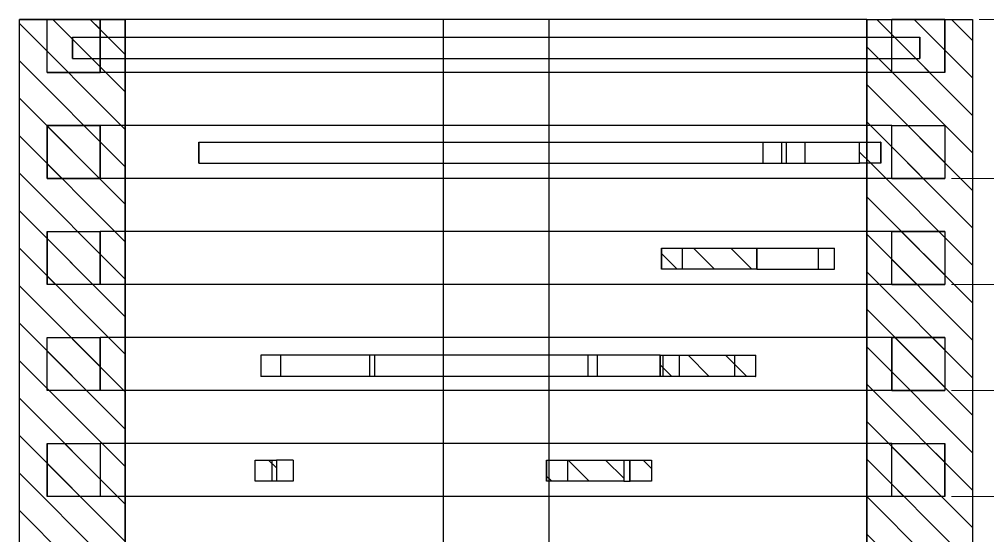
# Model space of a CAD drawing. Header units: inches. Extents: x -66 to 87, y -33 to 11.
# Drawn here: x 40.84 to 49.99, y 6.3 to 11.17 of the extents above; entities that cross this region are included whole.
import ezdxf

# ---------------------------------------------------------------- set-up
doc = ezdxf.new("R2010")
doc.units = ezdxf.units.IN
doc.header["$MEASUREMENT"] = 0
doc.linetypes.add('DASHED', pattern=[0.75, 0.5, -0.25])
doc.layers.add('Base', color=134, linetype='Continuous')
doc.styles.add('TEXT 0.125 IN.', font='romans.shx', dxfattribs={"height": 0.125})
doc.dimstyles.new('DOT-BR-IN', dxfattribs={"dimtxt": 0.125, "dimasz": 0.1, "dimexe": 0.09, "dimexo": 0.0625, "dimgap": 0.05, "dimtad": 1, "dimtoh": 1, "dimdec": 3, "dimzin": 3, "dimdsep": 46, "dimlunit": 4, "dimtxsty": 'TEXT 0.125 IN.', "dimcen": 0.09, "dimclrd": 256, "dimclre": 256, "dimclrt": 2, "dimazin": 0, "dimtfac": 0.7, "dimtdec": 3, "dimtmove": 2, "dimatfit": 3, "dimfxl": 1, "dimtolj": 1, "dimtzin": 0, "dimlwd": 15, "dimlwe": 15, "dimarcsym": 0})

# ---------------------------------------------------------------- blocks, each defined once
blk = doc.blocks.new('*D18')
at = {"layer": 'Base', "lineweight": 15, "transparency": 16777216}
for p, q in [((49.9067, 11.1657), (54.4486, 11.1657)), ((54.3586, 0.0157), (54.3586, 11.0657)), ((49.9068, -0.0843), (54.4486, -0.0843))]:
    blk.add_line(p, q, dxfattribs=at)
at = {"layer": 'Base', "transparency": 16777216}
for points in [[(54.3419, 11.0657), (54.3752, 11.0657), (54.3586, 11.1657)], [(54.3419, 0.0157), (54.3752, 0.0157), (54.3586, -0.0843)]]:
    blk.add_solid(points, dxfattribs=at)
at = {"layer": 'Defpoints', "color": 0, "transparency": 16777216}
for p in [(49.8442, 11.1657), (54.3586, 11.1657), (49.8443, -0.0843)]:
    blk.add_point(p, dxfattribs=at)
at = {"layer": 'Base', "color": 2, "transparency": 16777216, "insert": (54.7121, 5.5407), "char_height": 0.125, "attachment_point": 5, "style": 'TEXT 0.125 IN.'}
blk.add_mtext('\\A1;11{\\H0.7x;\\S1/4;}"', dxfattribs=at)
blk = doc.blocks.new('*D21')
at = {"layer": 'Base', "lineweight": 15, "transparency": 16777216}
for p, q in [((49.6436, 6.6657), (52.196, 6.6657)), ((52.106, 0.0189), (52.106, 6.5657)), ((49.9067, -0.0811), (52.196, -0.0811))]:
    blk.add_line(p, q, dxfattribs=at)
at = {"layer": 'Base', "transparency": 16777216}
for points in [[(52.0893, 6.5657), (52.1227, 6.5657), (52.106, 6.6657)], [(52.0893, 0.0189), (52.1227, 0.0189), (52.106, -0.0811)]]:
    blk.add_solid(points, dxfattribs=at)
at = {"layer": 'Defpoints', "color": 0, "transparency": 16777216}
for p in [(49.5811, 6.6657), (52.106, 6.6657), (49.8442, -0.0811)]:
    blk.add_point(p, dxfattribs=at)
at = {"layer": 'Base', "color": 2, "transparency": 16777216, "insert": (52.3578, 3.2923), "char_height": 0.125, "attachment_point": 5, "style": 'TEXT 0.125 IN.'}
blk.add_mtext('\\A1;6{\\H0.7x;\\S3/4;}"', dxfattribs=at)
blk = doc.blocks.new('*D22')
at = {"layer": 'Base', "lineweight": 15, "transparency": 16777216}
for p, q in [((49.6436, 7.6657), (52.715, 7.6657)), ((52.625, 0.0157), (52.625, 7.5657)), ((49.9068, -0.0843), (52.715, -0.0843))]:
    blk.add_line(p, q, dxfattribs=at)
at = {"layer": 'Base', "transparency": 16777216}
for points in [[(52.6083, 7.5657), (52.6417, 7.5657), (52.625, 7.6657)], [(52.6083, 0.0157), (52.6417, 0.0157), (52.625, -0.0843)]]:
    blk.add_solid(points, dxfattribs=at)
at = {"layer": 'Defpoints', "color": 0, "transparency": 16777216}
for p in [(49.5811, 7.6657), (52.625, 7.6657), (49.8443, -0.0843)]:
    blk.add_point(p, dxfattribs=at)
at = {"layer": 'Base', "color": 2, "transparency": 16777216, "insert": (52.8775, 3.7907), "char_height": 0.125, "attachment_point": 5, "style": 'TEXT 0.125 IN.'}
blk.add_mtext('\\A1;7{\\H0.7x;\\S3/4;}"', dxfattribs=at)
blk = doc.blocks.new('*D23')
at = {"layer": 'Base', "lineweight": 15, "transparency": 16777216}
for p, q in [((49.6436, 8.6657), (53.2616, 8.6657)), ((53.1716, 0.0189), (53.1716, 8.5657)), ((49.9067, -0.0811), (53.2616, -0.0811))]:
    blk.add_line(p, q, dxfattribs=at)
at = {"layer": 'Base', "transparency": 16777216}
for points in [[(53.1549, 8.5657), (53.1883, 8.5657), (53.1716, 8.6657)], [(53.1549, 0.0189), (53.1883, 0.0189), (53.1716, -0.0811)]]:
    blk.add_solid(points, dxfattribs=at)
at = {"layer": 'Defpoints', "color": 0, "transparency": 16777216}
for p in [(49.5811, 8.6657), (53.1716, 8.6657), (49.8442, -0.0811)]:
    blk.add_point(p, dxfattribs=at)
at = {"layer": 'Base', "color": 2, "transparency": 16777216, "insert": (53.4182, 4.2923), "char_height": 0.125, "attachment_point": 5, "style": 'TEXT 0.125 IN.'}
blk.add_mtext('\\A1;8{\\H0.7x;\\S3/4;}"', dxfattribs=at)
blk = doc.blocks.new('*D24')
at = {"layer": 'Base', "lineweight": 15, "transparency": 16777216}
for p, q in [((49.6436, 9.6657), (53.8222, 9.6657)), ((53.7322, 0.0189), (53.7322, 9.5657)), ((49.9067, -0.0811), (53.8222, -0.0811))]:
    blk.add_line(p, q, dxfattribs=at)
at = {"layer": 'Base', "transparency": 16777216}
for points in [[(53.7155, 9.5657), (53.7488, 9.5657), (53.7322, 9.6657)], [(53.7155, 0.0189), (53.7488, 0.0189), (53.7322, -0.0811)]]:
    blk.add_solid(points, dxfattribs=at)
at = {"layer": 'Defpoints', "color": 0, "transparency": 16777216}
for p in [(49.5811, 9.6657), (53.7322, 9.6657), (49.8442, -0.0811)]:
    blk.add_point(p, dxfattribs=at)
at = {"layer": 'Base', "color": 2, "transparency": 16777216, "insert": (53.9746, 4.7923), "char_height": 0.125, "attachment_point": 5, "style": 'TEXT 0.125 IN.'}
blk.add_mtext('\\A1;9{\\H0.7x;\\S3/4;}"', dxfattribs=at)

msp = doc.modelspace()

# ---------------------------------------------------------------- hatches: boundary and pattern name
at = {"linetype": 'Continuous', "extrusion": (0, 0, -1)}
h = msp.add_hatch(dxfattribs=at)
h.set_pattern_fill('ANSI31', color=8, scale=2, style=0)
h.paths.add_polyline_path([(-41.8442, 11.1657), (-41.8442, -0.0843), (-40.8443, -0.0843), (-40.8443, 11.1657)])
h = msp.add_hatch(dxfattribs=at)
h.set_pattern_fill('ANSI31', color=8, scale=2, style=0)
h.paths.add_polyline_path([(-49.5811, 11.1657), (-49.5811, 10.6657), (-49.0811, 10.6657), (-49.0811, 11.1657)])
h.paths.add_polyline_path([(-41.1074, 10.6657), (-41.1074, 11.1657), (-41.6074, 11.1657), (-41.6074, 10.6657)])
h = msp.add_hatch(dxfattribs=at)
h.set_pattern_fill('ANSI31', color=8, scale=2, style=0)
h.paths.add_polyline_path([(-48.8443, -0.0843), (-48.8443, 11.1657), (-49.8442, 11.1657), (-49.8442, -0.0843)])
h = msp.add_hatch(dxfattribs=at)
h.set_pattern_fill('ANSI31', color=8, scale=2, style=0)
h.paths.add_polyline_path([(-49.5811, 10.1657), (-49.5811, 9.6657), (-49.0811, 9.6657), (-49.0811, 10.1657)])
h.paths.add_polyline_path([(-41.1074, 9.6657), (-41.1074, 10.1657), (-41.6074, 10.1657), (-41.6074, 9.6657)])
h = msp.add_hatch(dxfattribs=at)
h.set_pattern_fill('ANSI31', color=8, scale=2, style=0)
h.paths.add_polyline_path([(-48.7753, 9.8078), (-48.7753, 10.0078), (-48.9753, 10.0078), (-48.9753, 9.8078)])
h = msp.add_hatch(dxfattribs=at)
h.set_pattern_fill('ANSI31', color=8, scale=2, style=0)
h.paths.add_polyline_path([(-49.5811, 9.1657), (-49.5811, 8.6657), (-49.0811, 8.6657), (-49.0811, 9.1657)])
h.paths.add_polyline_path([(-41.1074, 8.6657), (-41.1074, 9.1657), (-41.6074, 9.1657), (-41.6074, 8.6657)])
h = msp.add_hatch(dxfattribs=at)
h.set_pattern_fill('ANSI31', color=8, scale=2, style=0)
h.paths.add_polyline_path([(-47.8056, 9.0078), (-47.8056, 8.8078), (-46.9056, 8.8078), (-46.9056, 9.0078)])
h = msp.add_hatch(dxfattribs=at)
h.set_pattern_fill('ANSI31', color=8, scale=2, style=0)
h.paths.add_polyline_path([(-49.5811, 8.1657), (-49.5811, 7.6657), (-49.0811, 7.6657), (-49.0811, 8.1657)])
h.paths.add_polyline_path([(-41.1074, 7.6657), (-41.1074, 8.1657), (-41.6074, 8.1657), (-41.6074, 7.6657)])
h = msp.add_hatch(dxfattribs=at)
h.set_pattern_fill('ANSI31', color=8, scale=2, style=0)
h.paths.add_polyline_path([(-46.895, 7.7972), (-46.895, 7.9972), (-47.795, 7.9972), (-47.795, 7.7972)])
h = msp.add_hatch(dxfattribs=at)
h.set_pattern_fill('ANSI31', color=8, scale=2, style=0)
h.paths.add_polyline_path([(-49.5811, 7.1657), (-49.5811, 6.6657), (-49.0811, 6.6657), (-49.0811, 7.1657)])
h.paths.add_polyline_path([(-41.1074, 6.6657), (-41.1074, 7.1657), (-41.6074, 7.1657), (-41.6074, 6.6657)])
h = msp.add_hatch(dxfattribs=at)
h.set_pattern_fill('ANSI31', color=8, scale=2, style=0)
h.paths.add_polyline_path([(-43.2703, 7.0078), (-43.2703, 6.8078), (-43.0703, 6.8078), (-43.0703, 7.0078)])
h.paths.add_polyline_path([(-46.8111, 7.0078), (-46.8111, 6.8078), (-46.6111, 6.8078), (-46.6111, 7.0078)])
h.paths.add_polyline_path([(-46.5501, 7.0078), (-46.5501, 6.8078), (-45.8216, 6.8078), (-45.8216, 7.0078)])

# ---------------------------------------------------------------- linework, layer by layer
at = {"linetype": 'Continuous', "extrusion": (0, 1, 0)}
for p, q in [((40.8443, -0.0843), (40.8443, 11.1657)), ((40.8443, 11.1657), (41.8442, 11.1657)), ((40.8443, 11.1657), (40.8443, 11.1657)), ((40.8443, -0.0833), (40.8443, 11.1657)), ((41.1074, 10.6657), (41.1074, 11.1657)), ((41.1074, 11.1657), (41.6074, 11.1657)), ((41.6074, 11.1657), (41.6074, 10.6657)), ((41.8442, 11.1657), (41.8442, -0.0843)), ((41.8443, 11.1657), (41.8442, 11.1657)), ((41.8443, 5.0157), (41.8443, 11.1657)), ((44.9456, 11.1657), (41.8443, 11.1657)), ((44.8473, 10.6657), (44.8473, 11.1657)), ((45.3469, 11.1657), (44.9456, 11.1657)), ((45.7486, 11.1657), (45.3469, 11.1657)), ((48.8443, 11.1657), (45.7486, 11.1657)), ((45.8473, 10.6657), (45.8473, 11.1657)), ((48.8443, -0.0843), (48.8443, 11.1657)), ((48.8443, 11.1657), (49.8442, 11.1657)), ((49.0811, 10.6657), (49.0811, 11.1657)), ((49.0811, 11.1657), (49.5811, 11.1657)), ((49.5811, 11.1657), (49.5811, 10.6657)), ((49.8442, 11.1657), (49.8442, -0.0843)), ((41.3449, 10.7972), (41.3449, 10.9972)), ((41.3449, 10.9972), (41.8443, 10.9972)), ((41.3451, 10.9972), (41.3451, 10.7972)), ((41.8443, 10.9972), (48.8443, 10.9972)), ((48.8443, 10.9972), (49.3449, 10.9972)), ((49.3449, 10.7972), (49.3449, 10.9972)), ((49.3449, 10.9972), (49.3451, 10.9972)), ((49.3451, 10.9972), (49.3451, 10.7972)), ((41.3449, 10.7972), (41.8443, 10.7972)), ((41.8443, 10.7972), (48.8443, 10.7972)), ((48.8443, 10.7972), (49.3449, 10.7972)), ((49.3451, 10.7972), (49.3449, 10.7972)), ((41.6074, 10.6657), (41.1074, 10.6657)), ((41.8443, 10.6657), (41.6074, 10.6657)), ((44.9456, 10.6657), (41.8443, 10.6657)), ((44.8473, 10.1657), (44.8473, 10.6657)), ((45.7486, 10.6657), (44.9456, 10.6657)), ((48.8443, 10.6657), (45.7486, 10.6657)), ((45.8473, 10.1657), (45.8473, 10.6657)), ((49.0811, 10.6657), (48.8443, 10.6657)), ((49.5811, 10.6657), (49.0811, 10.6657)), ((41.1074, 9.6657), (41.1074, 10.1657)), ((41.1074, 10.1657), (41.6074, 10.1657)), ((41.6074, 10.1657), (41.6074, 9.6657)), ((41.8443, 10.1657), (41.6074, 10.1657)), ((44.9456, 10.1657), (41.8443, 10.1657)), ((44.8473, 9.6657), (44.8473, 10.1657)), ((45.7486, 10.1657), (44.9456, 10.1657)), ((48.8443, 10.1657), (45.7486, 10.1657)), ((45.8473, 9.6657), (45.8473, 10.1657)), ((49.0811, 10.1657), (48.8443, 10.1657)), ((49.0811, 9.6657), (49.0811, 10.1657)), ((49.0811, 10.1657), (49.5811, 10.1657)), ((49.5811, 10.1657), (49.5811, 9.6657)), ((42.5372, 10.0078), (42.8079, 10.0078)), ((42.5372, 9.8078), (42.5372, 10.0078)), ((42.5374, 10.0078), (42.5374, 9.8078)), ((42.8079, 10.0078), (47.8665, 10.0078)), ((47.8665, 10.0078), (48.7753, 10.0078)), ((47.8665, 9.8078), (47.8665, 10.0078)), ((48.0417, 9.8078), (48.0417, 10.0078)), ((48.0843, 10.0078), (48.0843, 9.8078)), ((48.2596, 10.0078), (48.2596, 9.8078)), ((48.7753, 9.8078), (48.7753, 10.0078)), ((48.7753, 10.0078), (48.9753, 10.0078)), ((48.7758, 9.8078), (48.7758, 10.0078)), ((48.9753, 10.0078), (48.9753, 9.8078)), ((48.976, 10.0078), (48.9753, 10.0078)), ((48.976, 10.0078), (48.976, 9.8078)), ((42.5372, 9.8078), (42.8079, 9.8078)), ((42.8079, 9.8078), (47.8665, 9.8078)), ((47.8665, 9.8078), (48.7753, 9.8078)), ((48.9753, 9.8078), (48.7753, 9.8078)), ((48.976, 9.8078), (48.9753, 9.8078)), ((41.6074, 9.6657), (41.1074, 9.6657)), ((41.8443, 9.6657), (41.6074, 9.6657)), ((44.9456, 9.6657), (41.8443, 9.6657)), ((44.8473, 9.1657), (44.8473, 9.6657)), ((45.7486, 9.6657), (44.9456, 9.6657)), ((48.8443, 9.6657), (45.7486, 9.6657)), ((45.8473, 9.1657), (45.8473, 9.6657)), ((49.0811, 9.6657), (48.8443, 9.6657)), ((49.5811, 9.6657), (49.0811, 9.6657)), ((41.1074, 8.6657), (41.1074, 9.1657)), ((41.1074, 9.1657), (41.6074, 9.1657)), ((41.6074, 9.1657), (41.6074, 8.6657)), ((41.8443, 9.1657), (41.6074, 9.1657)), ((44.9456, 9.1657), (41.8443, 9.1657)), ((44.8473, 8.6657), (44.8473, 9.1657)), ((45.7486, 9.1657), (44.9456, 9.1657)), ((48.8443, 9.1657), (45.7486, 9.1657)), ((45.8473, 8.6657), (45.8473, 9.1657)), ((49.0811, 9.1657), (48.8443, 9.1657)), ((49.0811, 8.6657), (49.0811, 9.1657)), ((49.0811, 9.1657), (49.5811, 9.1657)), ((49.5811, 9.1657), (49.5811, 8.6657)), ((46.9056, 8.8078), (46.9056, 9.0078)), ((46.9056, 9.0078), (47.8056, 9.0078)), ((46.9062, 9.0078), (46.9062, 8.8078)), ((47.1056, 8.8078), (47.1056, 9.0078)), ((47.1061, 8.8078), (47.1061, 9.0078)), ((47.8056, 9.0078), (47.8056, 8.8078)), ((47.8056, 9.0078), (47.8056, 9.0078)), ((47.8056, 8.8078), (47.8056, 9.0078)), ((47.8056, 9.0078), (48.35, 9.0078)), ((48.35, 9.0078), (48.5387, 9.0078)), ((48.3865, 9.0078), (48.3865, 8.8078)), ((48.5387, 8.8078), (48.5387, 9.0078)), ((47.8056, 8.8078), (46.9056, 8.8078)), ((47.8056, 8.8078), (47.8056, 8.8078)), ((47.8056, 8.8078), (48.35, 8.8078)), ((48.35, 8.8078), (48.5387, 8.8078)), ((41.6074, 8.6657), (41.1074, 8.6657)), ((41.8443, 8.6657), (41.6074, 8.6657)), ((44.9456, 8.6657), (41.8443, 8.6657)), ((44.8473, 8.1657), (44.8473, 8.6657)), ((45.7486, 8.6657), (44.9456, 8.6657)), ((48.8443, 8.6657), (45.7486, 8.6657)), ((45.8473, 8.1657), (45.8473, 8.6657)), ((49.0811, 8.6657), (48.8443, 8.6657)), ((49.5811, 8.6657), (49.0811, 8.6657)), ((41.1074, 7.6657), (41.1074, 8.1657)), ((41.1074, 8.1657), (41.6074, 8.1657)), ((41.6074, 8.1657), (41.6074, 7.6657)), ((41.8443, 8.1657), (41.6074, 8.1657)), ((44.9456, 8.1657), (41.8443, 8.1657)), ((44.8473, 7.6657), (44.8473, 8.1657)), ((45.7486, 8.1657), (44.9456, 8.1657)), ((48.8443, 8.1657), (45.7486, 8.1657)), ((45.8473, 7.6657), (45.8473, 8.1657)), ((49.0811, 8.1657), (48.8443, 8.1657)), ((49.0811, 7.6657), (49.0811, 8.1657)), ((49.0811, 8.1657), (49.5811, 8.1657)), ((49.5811, 8.1657), (49.5811, 7.6657)), ((43.227, 7.9972), (43.1255, 7.9972)), ((43.1255, 7.9972), (43.1255, 7.7972)), ((44.1484, 7.9972), (43.227, 7.9972)), ((43.3132, 7.7972), (43.3132, 7.9972)), ((46.2113, 7.9972), (44.1484, 7.9972)), ((44.1484, 7.9972), (44.1484, 7.7972)), ((44.2011, 7.7972), (44.2011, 7.9972)), ((46.2124, 7.9972), (46.2113, 7.9972)), ((46.2129, 7.9972), (46.2124, 7.9972)), ((46.2124, 7.9972), (46.2124, 7.7972)), ((46.895, 7.9972), (46.2129, 7.9972)), ((46.3008, 7.7972), (46.3008, 7.9972)), ((46.895, 7.7972), (46.895, 7.9972)), ((46.895, 7.9972), (47.795, 7.9972)), ((46.8951, 7.9972), (46.8951, 7.7972)), ((46.9179, 7.9972), (46.9179, 7.7972)), ((47.0756, 7.7972), (47.0756, 7.9972)), ((47.5951, 7.9972), (47.5951, 7.7972)), ((47.5956, 7.9972), (47.5956, 7.7972)), ((47.795, 7.9972), (47.795, 7.7972)), ((47.795, 7.9972), (47.7957, 7.9972)), ((47.7957, 7.7972), (47.7957, 7.9972)), ((43.227, 7.7972), (43.1255, 7.7972)), ((44.1484, 7.7972), (43.227, 7.7972)), ((46.2113, 7.7972), (44.1484, 7.7972)), ((46.2124, 7.7972), (46.2113, 7.7972)), ((46.2129, 7.7972), (46.2124, 7.7972)), ((46.895, 7.7972), (46.2129, 7.7972)), ((47.795, 7.7972), (46.895, 7.7972)), ((47.795, 7.7972), (47.7957, 7.7972)), ((41.6074, 7.6657), (41.1074, 7.6657)), ((41.8443, 7.6657), (41.6074, 7.6657)), ((44.9456, 7.6657), (41.8443, 7.6657)), ((44.8473, 7.1657), (44.8473, 7.6657)), ((45.7486, 7.6657), (44.9456, 7.6657)), ((48.8443, 7.6657), (45.7486, 7.6657)), ((45.8473, 7.1657), (45.8473, 7.6657)), ((49.0811, 7.6657), (48.8443, 7.6657)), ((49.5811, 7.6657), (49.0811, 7.6657)), ((41.1074, 6.6657), (41.1074, 7.1657)), ((41.1074, 7.1657), (41.6074, 7.1657)), ((41.6074, 7.1657), (41.6074, 6.6657)), ((41.8443, 7.1657), (41.6074, 7.1657)), ((44.9456, 7.1657), (41.8443, 7.1657)), ((44.8473, 6.6657), (44.8473, 7.1657)), ((45.7486, 7.1657), (44.9456, 7.1657)), ((48.8443, 7.1657), (45.7486, 7.1657)), ((45.8473, 6.6657), (45.8473, 7.1657)), ((49.0811, 7.1657), (48.8443, 7.1657)), ((49.0811, 6.6657), (49.0811, 7.1657)), ((49.0811, 7.1657), (49.5811, 7.1657)), ((49.5811, 7.1657), (49.5811, 6.6657)), ((43.0703, 7.0078), (43.2703, 7.0078)), ((43.0703, 6.8078), (43.0703, 7.0078)), ((43.2304, 6.8078), (43.2304, 7.0078)), ((43.2709, 7.0078), (43.2703, 7.0078)), ((43.2703, 7.0078), (43.2703, 6.8078)), ((43.4149, 7.0078), (43.2709, 7.0078)), ((43.43, 7.0078), (43.4149, 7.0078)), ((43.43, 7.0078), (43.43, 6.8078)), ((45.8216, 6.8078), (45.8216, 7.0078)), ((45.8216, 7.0078), (46.5501, 7.0078)), ((45.8223, 7.0078), (45.8223, 6.8078)), ((46.0217, 6.8078), (46.0217, 7.0078)), ((46.0221, 6.8078), (46.0221, 7.0078)), ((46.5501, 7.0078), (46.5501, 6.8078)), ((46.5501, 7.0078), (46.6083, 7.0078)), ((46.6083, 7.0078), (46.6111, 7.0078)), ((46.6083, 6.8078), (46.6083, 7.0078)), ((46.6111, 6.8078), (46.6111, 7.0078)), ((46.6111, 7.0078), (46.8111, 7.0078)), ((46.6116, 6.8078), (46.6116, 7.0078)), ((46.8111, 7.0078), (46.8111, 6.8078)), ((46.8118, 7.0078), (46.8111, 7.0078)), ((46.8118, 7.0078), (46.8118, 6.8078)), ((43.2703, 6.8078), (43.0703, 6.8078)), ((43.2709, 6.8078), (43.2703, 6.8078)), ((43.4149, 6.8078), (43.2709, 6.8078)), ((43.43, 6.8078), (43.4149, 6.8078)), ((46.5501, 6.8078), (45.8216, 6.8078)), ((46.5501, 6.8078), (46.6083, 6.8078)), ((46.6083, 6.8078), (46.6111, 6.8078)), ((46.8111, 6.8078), (46.6111, 6.8078)), ((46.8118, 6.8078), (46.8111, 6.8078)), ((41.6074, 6.6657), (41.1074, 6.6657)), ((41.8443, 6.6657), (41.6074, 6.6657)), ((44.9456, 6.6657), (41.8443, 6.6657)), ((44.8473, 6.1657), (44.8473, 6.6657)), ((45.7486, 6.6657), (44.9456, 6.6657)), ((48.8443, 6.6657), (45.7486, 6.6657)), ((45.8473, 6.1657), (45.8473, 6.6657)), ((49.0811, 6.6657), (48.8443, 6.6657)), ((49.5811, 6.6657), (49.0811, 6.6657))]:
    msp.add_line(p, q, dxfattribs=at)
at = {"linetype": 'Continuous', "extrusion": (0, -9.24711e-20, -1)}
msp.add_line((41.8442, 11.1657), (40.8443, 11.1657), dxfattribs=at)
at = {"linetype": 'Continuous', "extrusion": (0, -9.50783e-20, -1)}
for p, q in [((41.6074, 10.6657), (41.6074, 11.1657)), ((49.5811, 11.1657), (49.0811, 11.1657)), ((49.5811, 10.6657), (49.5811, 11.1657)), ((41.1074, 10.6657), (41.6074, 10.6657))]:
    msp.add_line(p, q, dxfattribs=at)
at = {"linetype": 'Continuous', "extrusion": (0, -6.42556e-20, -1)}
msp.add_line((48.8443, 11.1657), (48.8443, -0.0843), dxfattribs=at)
at = {"linetype": 'Continuous', "extrusion": (3.25261e-19, 2.59894e-20, -1)}
for p, q in [((41.1074, 10.1657), (41.1074, 9.6657)), ((41.6074, 10.1657), (41.1074, 10.1657)), ((41.6074, 9.6657), (41.6074, 10.1657)), ((41.1074, 9.6657), (41.6074, 9.6657)), ((49.0811, 9.6657), (49.5811, 9.6657))]:
    msp.add_line(p, q, dxfattribs=at)
at = {"linetype": 'Continuous', "extrusion": (0, 7.19922e-21, -1)}
for p, q in [((41.1074, 9.1657), (41.1074, 8.6657)), ((41.6074, 8.6657), (41.6074, 9.1657)), ((49.5811, 9.1657), (49.0811, 9.1657)), ((49.0811, 8.6657), (49.5811, 8.6657))]:
    msp.add_line(p, q, dxfattribs=at)
at = {"linetype": 'Continuous', "extrusion": (-7.58942e-19, -8.10783e-20, -1)}
msp.add_line((46.9056, 9.0078), (46.9056, 8.8078), dxfattribs=at)
at = {"linetype": 'Continuous', "extrusion": (-2.1684e-19, -2.94748e-20, -1)}
for p, q in [((41.6074, 7.6657), (41.6074, 8.1657)), ((49.0811, 8.1657), (49.0811, 7.6657)), ((49.5811, 8.1657), (49.0811, 8.1657)), ((49.0811, 7.6657), (49.5811, 7.6657))]:
    msp.add_line(p, q, dxfattribs=at)
at = {"linetype": 'Continuous', "extrusion": (3.25261e-19, 2.59946e-19, -1)}
msp.add_line((46.895, 7.9972), (46.895, 7.7972), dxfattribs=at)
at = {"linetype": 'Continuous', "extrusion": (5.42101e-19, -1.69163e-19, -1)}
for p, q in [((41.1074, 7.1657), (41.1074, 6.6657)), ((49.5811, 6.6657), (49.5811, 7.1657))]:
    msp.add_line(p, q, dxfattribs=at)
at = {"color": 1, "linetype": 'DASHED', "extrusion": (0, 1, 0)}
for p, q in [((43.0709, 6.8078), (43.0709, 7.0078)), ((43.2709, 7.0078), (43.2709, 6.8078))]:
    msp.add_line(p, q, dxfattribs=at)

# ---------------------------------------------------------------- dimensions: what is measured, and where the dimension line sits
at = {"layer": 'Base'}
for base, p1, p2, picture, middle in [((54.3586, 11.1657), (49.8443, -0.0843), (49.8442, 11.1657), '*D18', (54.7121, 5.5407)), ((53.7322, 9.6657), (49.8442, -0.0811), (49.5811, 9.6657), '*D24', (53.9746, 4.7923)), ((53.1716, 8.6657), (49.8442, -0.0811), (49.5811, 8.6657), '*D23', (53.4182, 4.2923)), ((52.625, 7.6657), (49.8443, -0.0843), (49.5811, 7.6657), '*D22', (52.8775, 3.7907)), ((52.106, 6.6657), (49.8442, -0.0811), (49.5811, 6.6657), '*D21', (52.3578, 3.2923))]:
    dim = msp.add_linear_dim(base=base, p1=p1, p2=p2, angle=90, dimstyle='DOT-BR-IN', dxfattribs=at)
    dim.commit()
    dim.dimension.update_dxf_attribs({"geometry": picture, "text_midpoint": middle, "dimtype": 160})

doc.saveas('drawing.dxf')
